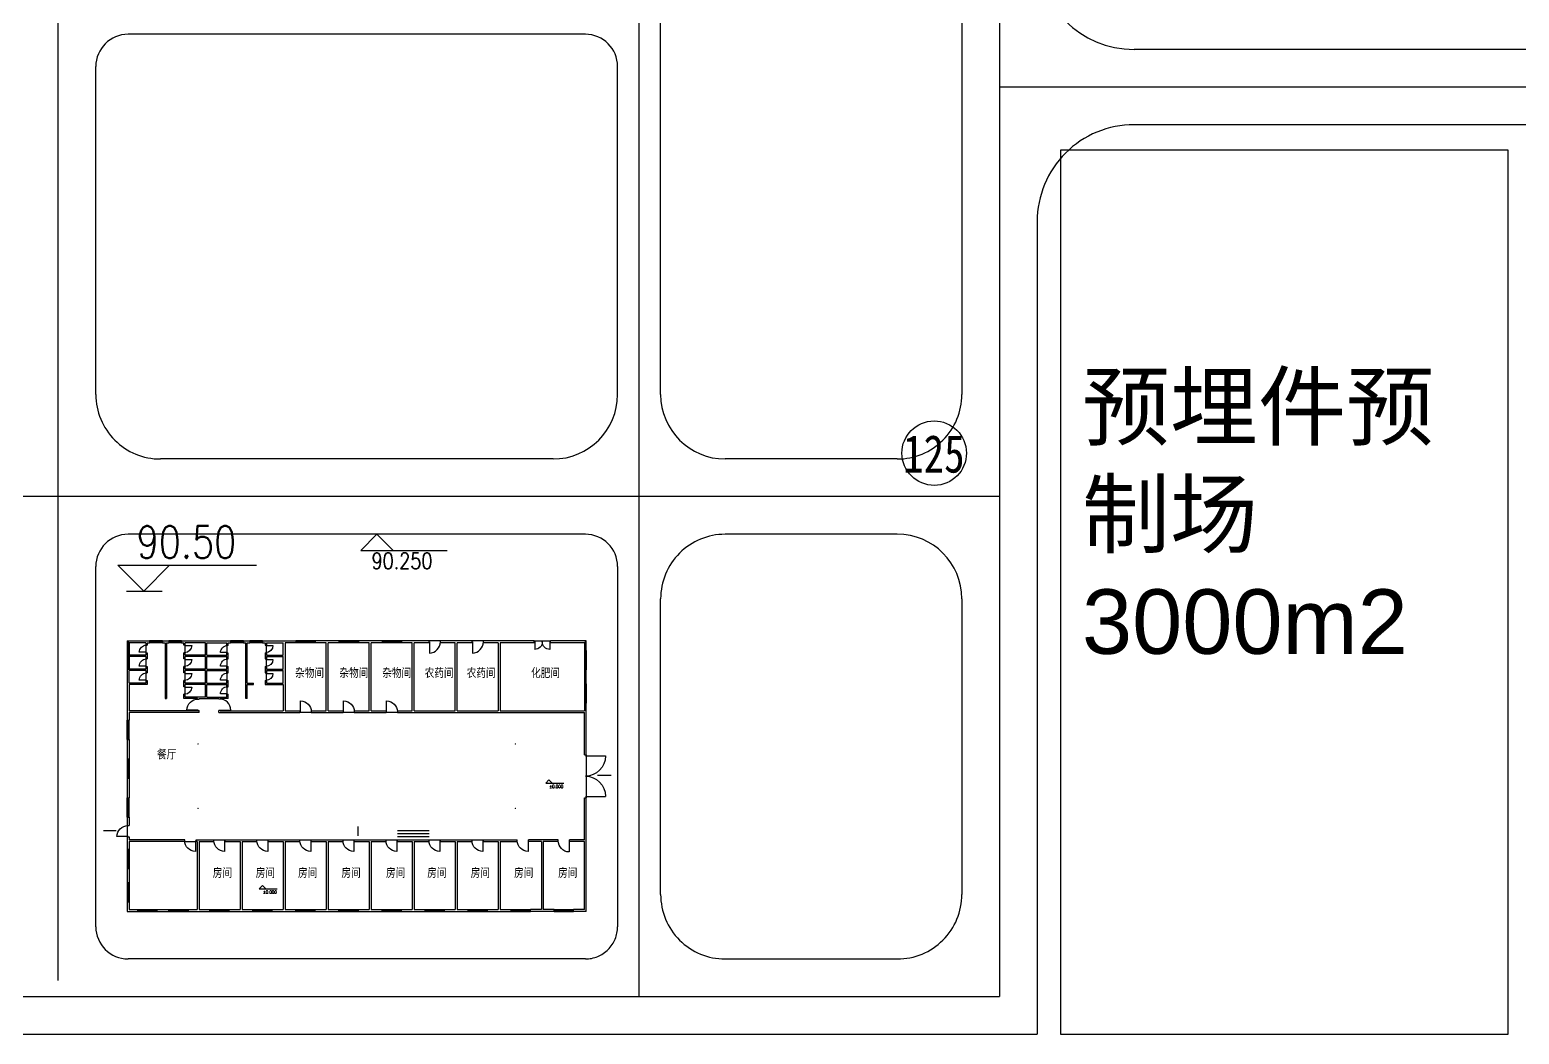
# Model space of a CAD drawing. Extents: x 532522 to 2902776, y -101917278 to 111238625.
# Drawn here: x 2901533.7 to 2901672.2, y 2548871.7 to 2548965.2 of the extents above; entities that cross this region are included whole.
import ezdxf
from ezdxf.enums import TextEntityAlignment as Align

# ---------------------------------------------------------------- set-up
doc = ezdxf.new("R2010")
doc.units = 0
doc.header["$LTSCALE"] = 1000
doc.header["$MEASUREMENT"] = 0
for name, pattern in [('DASH', [0.35, 0.25, -0.1]), ('DASHDOT', [1, 0.5, -0.25, 0, -0.25]), ('DASHED2', [9.524999999999999, 6.35, -3.175])]:
    doc.linetypes.add(name, pattern=pattern)
doc.layers.get('0').update_dxf_attribs({"linetype": 'CONTINUOUS'})
for name, color, linetype in [('15', 7, 'CONTINUOUS'), ('COLUMN', 7, 'CONTINUOUS'), ('GROUND', 2, 'CONTINUOUS'), ('NEW字', 2, 'CONTINUOUS'), ('PUB_DIM', 3, 'CONTINUOUS'), ('PUB_TEXT', 7, 'CONTINUOUS'), ('WALL', 255, 'CONTINUOUS'), ('WINDOW', 2, 'CONTINUOUS'), ('WINDOW_TEXT', 7, 'CONTINUOUS'), ('施工临建布置', 7, 'CONTINUOUS'), ('道路', 5, 'CONTINUOUS')]:
    doc.layers.add(name, color=color, linetype=linetype)
doc.styles.add('_HZTCH', font='', dxfattribs={"width": 0.8})
doc.styles.add('DIM_FONT', font='SIMPLEX.shx', dxfattribs={"width": 0.8})
doc.styles.add('GEDITXT', font='', dxfattribs={"height": 0.2})
doc.styles.add('SIMPLEX', font='SIMPLEX.SHX')
doc.styles.get("Standard").update_dxf_attribs({"font": '', "width": 1.1})
doc.styles.get('_HZTCH').set_extended_font_data('SimSun')
doc.styles.get('GEDITXT').set_extended_font_data('SimSun')
doc.styles.get('Standard').set_extended_font_data('SimSun')

# ---------------------------------------------------------------- blocks, each defined once
blk = doc.blocks.new('_WBLK')
for p, q in [((-0.5, 0.5), (0.5, 0.5)), ((0.5, 0.1666666666666666), (-0.5, 0.1666666666666666)), ((0.5, -0.1666666666666667), (-0.5, -0.1666666666666667)), ((-0.4999999999999999, -0.5), (0.5, -0.5))]:
    blk.add_line(p, q)
at = {"layer": 'WINDOW_TEXT', "style": 'SIMPLEX', "flags": 9}
blk.add_attdef('A', text='', height=1, dxfattribs=at).set_placement((0, 1.5), align=Align.MIDDLE)
blk = doc.blocks.new('_DBLK')
blk.add_line((-0.45, 0), (-0.45, -0.95))
blk.add_arc((-0.45, 0), 0.95, 270, 0)
at = {"layer": 'WINDOW_TEXT', "style": 'SIMPLEX', "flags": 9}
blk.add_attdef('A', text='', height=1, dxfattribs=at).set_placement((0, 1.5), align=Align.MIDDLE)
blk = doc.blocks.new('M_A2ZXL')
blk.add_line((-0.471674735232727, 0), (-0.471674735232727, -0.9995987591916273))
blk.add_arc((-0.5000000000003999, 0), 1.0000000000008, 271.6231352199475, 0)
blk = doc.blocks.new('_YZH')
at = {"const_width": 0.5}
blk.add_lwpolyline([(-0.25, 0, 1), (0.25, 0, 1)], format="xyb", close=True, dxfattribs=at)
blk = doc.blocks.new('_ARROW')
blk.add_solid([(0, 0), (-1, 0.1), (-1, -0.1)])
blk = doc.blocks.new('_DBLK1')
for p, q in [((-0.47, 0), (-0.47, -0.47)), ((0.4699999999999999, 0), (0.4699999999999999, -0.47))]:
    blk.add_line(p, q)
for centre, start, end in [((-0.47, 0), 270, 0), ((0.4699999999999999, 0), 180, 270)]:
    blk.add_arc(centre, 0.47, start, end)
at = {"layer": 'WINDOW_TEXT', "style": 'SIMPLEX', "flags": 9}
blk.add_attdef('A', text='', height=1, dxfattribs=at).set_placement((0, 1.5), align=Align.MIDDLE)

msp = doc.modelspace()

# ---------------------------------------------------------------- linework, layer by layer
at = {"layer": '15', "color": 3, "extrusion": (0.0001844192949917201, -0.04943667431242819, 0.9987772430439386)}
msp.add_circle((2911106.098667605, 2534980.788464502, -125468.1622507031), 3, dxfattribs=at)
at = {"layer": 'GROUND'}
for p, q in [((2901544.51861229, 2548907.932268796), (2901544.51861229, 2548907.232268795)), ((2901548.18861229, 2548907.232268795), (2901548.18861229, 2548907.932268796)), ((2901552.068612291, 2548907.902268795), (2901552.068612291, 2548907.202268796)), ((2901555.73861229, 2548907.232268795), (2901555.73861229, 2548907.932268796)), ((2901544.51861229, 2548906.647268795), (2901544.51861229, 2548905.947268795)), ((2901548.18861229, 2548905.947268795), (2901548.18861229, 2548906.647268795)), ((2901552.068612291, 2548906.647268795), (2901552.068612291, 2548905.947268795)), ((2901555.73861229, 2548905.947268795), (2901555.73861229, 2548906.647268795)), ((2901544.51861229, 2548905.347268795), (2901544.51861229, 2548904.647268795)), ((2901548.18861229, 2548904.647268795), (2901548.18861229, 2548905.347268795)), ((2901552.068612291, 2548905.347268795), (2901552.068612291, 2548904.647268795)), ((2901555.73861229, 2548904.647268795), (2901555.73861229, 2548905.347268795)), ((2901548.18861229, 2548903.362268795), (2901548.18861229, 2548904.062268795)), ((2901552.068612291, 2548904.062268795), (2901552.068612291, 2548903.362268795)), ((2901559.87861229, 2548901.657268795), (2901558.87861229, 2548901.657268795)), ((2901563.87861229, 2548901.657268795), (2901562.87861229, 2548901.657268795)), ((2901567.87861229, 2548901.657268795), (2901566.87861229, 2548901.657268795)), ((2901585.46861229, 2548897.747268796), (2901585.46861229, 2548893.747268796)), ((2901542.78861229, 2548891.147268795), (2901542.78861229, 2548890.097268795)), ((2901548.16861229, 2548889.657268795), (2901549.16861229, 2548889.657268795)), ((2901550.87861229, 2548889.837268795), (2901551.87861229, 2548889.837268795)), ((2901554.87861229, 2548889.837268795), (2901555.87861229, 2548889.837268795)), ((2901558.87861229, 2548889.837268795), (2901559.87861229, 2548889.837268795)), ((2901562.87861229, 2548889.837268795), (2901563.87861229, 2548889.837268795)), ((2901566.87861229, 2548889.837268795), (2901567.87861229, 2548889.837268795)), ((2901570.87861229, 2548889.837268795), (2901571.87861229, 2548889.837268795)), ((2901574.87861229, 2548889.837268795), (2901575.87861229, 2548889.837268795))]:
    msp.add_line(p, q, dxfattribs=at)
at = {"layer": 'GROUND', "linetype": 'Continuous'}
for p, q in [((2901571.903612291, 2548908.337268795), (2901570.85361229, 2548908.337268795)), ((2901575.903612291, 2548908.337268795), (2901574.85361229, 2548908.337268795)), ((2901575.903612291, 2548908.337268795), (2901574.85361229, 2548908.337268795)), ((2901580.62861229, 2548908.337268795), (2901582.12861229, 2548908.337268795))]:
    msp.add_line(p, q, dxfattribs=at)
at = {"layer": 'NEW字'}
for p, q in [((2901541.9318734, 2548915.365712874, 0.0897), (2901546.731873404, 2548915.365715778, 0.0897)), ((2901544.331874873, 2548912.965714327, 0.0897), (2901541.9318734, 2548915.365712874, 0.0897)), ((2901544.331873421, 2548915.365714327, 0.0897), (2901554.80044483, 2548915.365720655, 0.0897)), ((2901546.731873404, 2548915.365715778, 0.0897), (2901544.331874873, 2548912.965714327, 0.0897)), ((2901542.720510278, 2548912.965713351, 0.0897), (2901546.05477332, 2548912.965715368, 0.0897))]:
    msp.add_line(p, q, dxfattribs=at)
at = {"layer": 'PUB_DIM', "linetype": 'Continuous'}
for p, q in [((2901566.00338149, 2548918.247268796), (2901564.50338149, 2548916.747268796)), ((2901567.50338149, 2548916.747268796), (2901566.00338149, 2548918.247268796)), ((2901564.50338149, 2548916.747268796), (2901567.50338149, 2548916.747268796)), ((2901566.00338149, 2548916.747268796), (2901572.546238632, 2548916.747268796))]:
    msp.add_line(p, q, dxfattribs=at)
at = {"layer": 'PUB_DIM'}
for p, q in [((2901581.991857473, 2548895.394880562), (2901581.691857473, 2548895.094880561)), ((2901581.691857473, 2548895.094880561), (2901582.291857473, 2548895.094880561)), ((2901582.291857473, 2548895.094880561), (2901581.991857473, 2548895.394880562)), ((2901581.991857473, 2548895.094880561), (2901583.36900033, 2548895.094880561)), ((2901555.370497244, 2548885.572450582), (2901555.070497244, 2548885.272450582)), ((2901555.070497244, 2548885.272450582), (2901555.670497244, 2548885.272450582)), ((2901555.670497244, 2548885.272450582), (2901555.370497244, 2548885.572450582)), ((2901555.370497244, 2548885.272450582), (2901556.747640101, 2548885.272450582))]:
    msp.add_line(p, q, dxfattribs=at)
for points in [[(2901587.786029791, 2548895.795112869), (2901586.512540584, 2548895.795112869)], [(2901540.575987766, 2548890.682220494), (2901541.765725642, 2548890.682220494)], [(2901564.227668163, 2548891.058616157), (2901564.227668163, 2548890.188728217)]]:
    msp.add_lwpolyline(points, dxfattribs=at)
at = {"layer": 'WALL'}
for p, q in [((2901542.78861229, 2548908.337268795), (2901544.87861229, 2548908.337268795)), ((2901542.78861229, 2548908.337268795), (2901542.78861229, 2548905.647268795)), ((2901542.87861229, 2548908.337268795), (2901542.87861229, 2548905.647268795)), ((2901544.51861229, 2548908.157268795), (2901542.96861229, 2548908.157268795)), ((2901542.96861229, 2548908.157268795), (2901542.96861229, 2548907.007268795)), ((2901544.51861229, 2548908.157268795), (2901544.51861229, 2548907.932268796)), ((2901544.51861229, 2548907.932268796), (2901544.63861229, 2548907.932268796)), ((2901544.63861229, 2548908.157268795), (2901544.63861229, 2548907.932268796)), ((2901544.63861229, 2548908.157268795), (2901544.87861229, 2548908.157268795)), ((2901544.87861229, 2548908.337268795), (2901544.87861229, 2548908.157268795)), ((2901546.07861229, 2548908.337268795), (2901546.653612291, 2548908.337268795)), ((2901546.07861229, 2548908.337268795), (2901546.07861229, 2548908.157268795)), ((2901546.07861229, 2548908.157268795), (2901546.318612291, 2548908.157268795)), ((2901546.318612291, 2548908.157268795), (2901546.318612291, 2548902.987268795)), ((2901546.43861229, 2548908.157268795), (2901546.43861229, 2548902.987268795)), ((2901546.43861229, 2548908.157268795), (2901546.653612291, 2548908.157268795)), ((2901546.653612291, 2548908.337268795), (2901546.653612291, 2548908.157268795)), ((2901547.85361229, 2548908.337268795), (2901549.46861229, 2548908.337268795)), ((2901547.85361229, 2548908.337268795), (2901547.85361229, 2548908.157268795)), ((2901547.85361229, 2548908.157268795), (2901548.068612291, 2548908.157268795)), ((2901548.068612291, 2548907.932268796), (2901548.068612291, 2548908.157268795)), ((2901548.18861229, 2548907.932268796), (2901548.068612291, 2548907.932268796)), ((2901550.068612291, 2548908.157268795), (2901548.18861229, 2548908.157268795)), ((2901548.18861229, 2548907.932268796), (2901548.18861229, 2548908.157268795)), ((2901549.46861229, 2548908.337268795), (2901552.403612291, 2548908.337268795)), ((2901550.068612291, 2548907.007268795), (2901550.068612291, 2548908.157268795)), ((2901550.18861229, 2548908.157268795), (2901552.068612291, 2548908.157268795)), ((2901550.18861229, 2548907.007268795), (2901550.18861229, 2548908.157268795)), ((2901552.068612291, 2548907.902268795), (2901552.068612291, 2548908.157268795)), ((2901552.18861229, 2548907.902268795), (2901552.068612291, 2548907.902268795)), ((2901552.18861229, 2548907.902268795), (2901552.18861229, 2548908.157268795)), ((2901552.18861229, 2548908.157268795), (2901552.403612291, 2548908.157268795)), ((2901552.403612291, 2548908.337268795), (2901552.403612291, 2548908.157268795)), ((2901553.60361229, 2548908.337268795), (2901554.17861229, 2548908.337268795)), ((2901553.60361229, 2548908.337268795), (2901553.60361229, 2548908.157268795)), ((2901553.60361229, 2548908.157268795), (2901553.818612291, 2548908.157268795)), ((2901553.818612291, 2548904.287268796), (2901553.818612291, 2548908.157268795)), ((2901553.93861229, 2548904.407268795), (2901553.93861229, 2548908.157268795)), ((2901553.93861229, 2548908.157268795), (2901554.17861229, 2548908.157268795)), ((2901554.17861229, 2548908.337268795), (2901554.17861229, 2548908.157268795)), ((2901555.37861229, 2548908.337268795), (2901557.28861229, 2548908.337268795)), ((2901555.37861229, 2548908.337268795), (2901555.37861229, 2548908.157268795)), ((2901555.37861229, 2548908.157268795), (2901555.61861229, 2548908.157268795)), ((2901555.61861229, 2548908.157268795), (2901555.61861229, 2548907.932268796)), ((2901555.61861229, 2548907.932268796), (2901555.73861229, 2548907.932268796)), ((2901555.73861229, 2548908.157268795), (2901555.73861229, 2548907.932268796)), ((2901555.73861229, 2548908.157268795), (2901557.28861229, 2548908.157268795)), ((2901557.28861229, 2548908.337268795), (2901558.47861229, 2548908.337268795)), ((2901557.28861229, 2548907.007268795), (2901557.28861229, 2548908.157268795)), ((2901557.46861229, 2548908.157268795), (2901557.46861229, 2548901.837268795)), ((2901558.47861229, 2548908.157268795), (2901557.46861229, 2548908.157268795)), ((2901558.47861229, 2548908.337268795), (2901558.47861229, 2548908.157268795)), ((2901562.47861229, 2548908.337268795), (2901560.278612291, 2548908.337268795)), ((2901560.278612291, 2548908.337268795), (2901560.278612291, 2548908.157268795)), ((2901561.28861229, 2548908.157268795), (2901560.278612291, 2548908.157268795)), ((2901561.28861229, 2548901.837268795), (2901561.28861229, 2548908.157268795)), ((2901561.46861229, 2548901.837268795), (2901561.46861229, 2548908.157268795)), ((2901562.47861229, 2548908.157268795), (2901561.46861229, 2548908.157268795)), ((2901562.47861229, 2548908.337268795), (2901562.47861229, 2548908.157268795)), ((2901566.47861229, 2548908.337268795), (2901564.278612291, 2548908.337268795)), ((2901564.278612291, 2548908.337268795), (2901564.278612291, 2548908.157268795)), ((2901565.28861229, 2548908.157268795), (2901564.278612291, 2548908.157268795)), ((2901565.28861229, 2548901.837268795), (2901565.28861229, 2548908.157268795)), ((2901565.46861229, 2548901.837268795), (2901565.46861229, 2548908.157268795)), ((2901566.47861229, 2548908.157268795), (2901565.46861229, 2548908.157268795)), ((2901566.47861229, 2548908.337268795), (2901566.47861229, 2548908.157268795)), ((2901568.278612291, 2548908.337268795), (2901568.278612291, 2548908.157268795)), ((2901570.85361229, 2548908.337268795), (2901568.278612291, 2548908.337268795)), ((2901569.28861229, 2548908.157268795), (2901568.278612291, 2548908.157268795)), ((2901569.28861229, 2548901.837268795), (2901569.28861229, 2548908.157268795)), ((2901569.46861229, 2548901.837268795), (2901569.46861229, 2548908.157268795)), ((2901570.85361229, 2548908.157268795), (2901569.46861229, 2548908.157268795)), ((2901574.85361229, 2548908.337268795), (2901571.903612291, 2548908.337268795)), ((2901573.28861229, 2548908.157268795), (2901571.903612291, 2548908.157268795)), ((2901573.28861229, 2548901.837268795), (2901573.28861229, 2548908.157268795)), ((2901573.46861229, 2548901.837268795), (2901573.46861229, 2548908.157268795)), ((2901574.85361229, 2548908.157268795), (2901573.46861229, 2548908.157268795)), ((2901580.62861229, 2548908.337268795), (2901575.903612291, 2548908.337268795)), ((2901577.28861229, 2548908.157268795), (2901575.903612291, 2548908.157268795)), ((2901577.28861229, 2548908.157268795), (2901577.28861229, 2548901.837268795)), ((2901577.46861229, 2548908.157268795), (2901577.46861229, 2548901.837268795)), ((2901580.62861229, 2548908.157268795), (2901577.46861229, 2548908.157268795)), ((2901585.46861229, 2548908.337268795), (2901582.12861229, 2548908.337268795)), ((2901585.28861229, 2548908.157268795), (2901582.12861229, 2548908.157268795)), ((2901585.28861229, 2548908.157268795), (2901585.28861229, 2548907.447268795)), ((2901585.37861229, 2548907.447268795), (2901585.37861229, 2548908.337268795)), ((2901585.46861229, 2548907.447268795), (2901585.46861229, 2548908.337268795)), ((2901544.51861229, 2548907.007268795), (2901542.96861229, 2548907.007268795)), ((2901544.51861229, 2548906.887268795), (2901542.96861229, 2548906.887268795)), ((2901542.96861229, 2548906.887268795), (2901542.96861229, 2548905.707268795)), ((2901544.51861229, 2548907.232268795), (2901544.51861229, 2548907.007268795)), ((2901544.51861229, 2548907.232268795), (2901544.63861229, 2548907.232268795)), ((2901544.51861229, 2548906.887268795), (2901544.51861229, 2548906.647268795)), ((2901544.51861229, 2548906.647268795), (2901544.63861229, 2548906.647268795)), ((2901544.63861229, 2548907.232268795), (2901544.63861229, 2548906.647268795)), ((2901548.068612291, 2548906.647268795), (2901548.068612291, 2548907.232268795)), ((2901548.18861229, 2548907.232268795), (2901548.068612291, 2548907.232268795)), ((2901548.18861229, 2548906.647268795), (2901548.068612291, 2548906.647268795)), ((2901548.18861229, 2548907.007268795), (2901548.18861229, 2548907.232268795)), ((2901550.068612291, 2548907.007268795), (2901548.18861229, 2548907.007268795)), ((2901550.068612291, 2548906.887268795), (2901548.18861229, 2548906.887268795)), ((2901548.18861229, 2548906.647268795), (2901548.18861229, 2548906.887268795)), ((2901550.068612291, 2548905.707268795), (2901550.068612291, 2548906.887268795)), ((2901550.18861229, 2548907.007268795), (2901552.068612291, 2548907.007268795)), ((2901550.18861229, 2548905.707268795), (2901550.18861229, 2548906.887268795)), ((2901550.18861229, 2548906.887268795), (2901552.068612291, 2548906.887268795)), ((2901552.18861229, 2548907.202268796), (2901552.068612291, 2548907.202268796)), ((2901552.068612291, 2548907.007268795), (2901552.068612291, 2548907.202268796)), ((2901552.068612291, 2548906.647268795), (2901552.068612291, 2548906.887268795)), ((2901552.068612291, 2548906.647268795), (2901552.18861229, 2548906.647268795)), ((2901552.18861229, 2548906.647268795), (2901552.18861229, 2548907.202268796)), ((2901555.61861229, 2548907.232268795), (2901555.61861229, 2548906.647268795)), ((2901555.61861229, 2548907.232268795), (2901555.73861229, 2548907.232268795)), ((2901555.61861229, 2548906.647268795), (2901555.73861229, 2548906.647268795)), ((2901555.73861229, 2548907.232268795), (2901555.73861229, 2548907.007268795)), ((2901555.73861229, 2548907.007268795), (2901557.28861229, 2548907.007268795)), ((2901555.73861229, 2548906.887268795), (2901557.28861229, 2548906.887268795)), ((2901555.73861229, 2548906.887268795), (2901555.73861229, 2548906.647268795)), ((2901557.28861229, 2548905.707268795), (2901557.28861229, 2548906.887268795)), ((2901542.78861229, 2548905.647268795), (2901542.78861229, 2548901.837268795)), ((2901544.51861229, 2548905.707268795), (2901542.96861229, 2548905.707268795)), ((2901544.51861229, 2548905.587268795), (2901542.96861229, 2548905.587268795)), ((2901542.96861229, 2548904.407268795), (2901542.96861229, 2548905.587268795)), ((2901544.51861229, 2548905.947268795), (2901544.63861229, 2548905.947268795)), ((2901544.51861229, 2548905.947268795), (2901544.51861229, 2548905.707268795)), ((2901544.51861229, 2548905.587268795), (2901544.51861229, 2548905.347268795)), ((2901544.51861229, 2548905.347268795), (2901544.63861229, 2548905.347268795)), ((2901544.63861229, 2548905.947268795), (2901544.63861229, 2548905.347268795)), ((2901548.068612291, 2548905.347268795), (2901548.068612291, 2548905.947268795)), ((2901548.18861229, 2548905.947268795), (2901548.068612291, 2548905.947268795)), ((2901548.18861229, 2548905.347268795), (2901548.068612291, 2548905.347268795)), ((2901548.18861229, 2548905.707268795), (2901548.18861229, 2548905.947268795)), ((2901550.068612291, 2548905.707268795), (2901548.18861229, 2548905.707268795)), ((2901550.068612291, 2548905.587268795), (2901548.18861229, 2548905.587268795)), ((2901548.18861229, 2548905.347268795), (2901548.18861229, 2548905.587268795)), ((2901550.068612291, 2548904.407268795), (2901550.068612291, 2548905.587268795)), ((2901550.18861229, 2548905.707268795), (2901552.068612291, 2548905.707268795)), ((2901550.18861229, 2548905.587268795), (2901552.068612291, 2548905.587268795)), ((2901550.18861229, 2548904.407268795), (2901550.18861229, 2548905.587268795)), ((2901552.068612291, 2548905.947268795), (2901552.18861229, 2548905.947268795)), ((2901552.068612291, 2548905.707268795), (2901552.068612291, 2548905.947268795)), ((2901552.068612291, 2548905.347268795), (2901552.068612291, 2548905.587268795)), ((2901552.068612291, 2548905.347268795), (2901552.18861229, 2548905.347268795)), ((2901552.18861229, 2548905.347268795), (2901552.18861229, 2548905.947268795)), ((2901555.61861229, 2548905.947268795), (2901555.61861229, 2548905.347268795)), ((2901555.61861229, 2548905.947268795), (2901555.73861229, 2548905.947268795)), ((2901555.61861229, 2548905.347268795), (2901555.73861229, 2548905.347268795)), ((2901555.73861229, 2548905.947268795), (2901555.73861229, 2548905.707268795)), ((2901555.73861229, 2548905.707268795), (2901557.28861229, 2548905.707268795)), ((2901555.73861229, 2548905.587268795), (2901557.28861229, 2548905.587268795)), ((2901555.73861229, 2548905.587268795), (2901555.73861229, 2548905.347268795)), ((2901557.28861229, 2548904.407268795), (2901557.28861229, 2548905.587268795)), ((2901585.28861229, 2548905.647268795), (2901585.28861229, 2548904.347268795)), ((2901585.46861229, 2548904.347268795), (2901585.46861229, 2548905.647268795)), ((2901544.51861229, 2548904.407268795), (2901542.96861229, 2548904.407268795)), ((2901542.96861229, 2548904.287268796), (2901542.96861229, 2548901.837268795)), ((2901544.63811229, 2548904.287268796), (2901542.96861229, 2548904.287268796)), ((2901544.51861229, 2548904.647268795), (2901544.63861229, 2548904.647268795)), ((2901544.51861229, 2548904.647268795), (2901544.51861229, 2548904.407268795)), ((2901544.63811229, 2548904.287268796), (2901544.63861229, 2548904.287768795)), ((2901544.63861229, 2548904.647268795), (2901544.63861229, 2548904.287768795)), ((2901548.18861229, 2548904.647268795), (2901548.068612291, 2548904.647268795)), ((2901548.068612291, 2548904.062268795), (2901548.068612291, 2548904.647268795)), ((2901548.18861229, 2548904.062268795), (2901548.068612291, 2548904.062268795)), ((2901548.18861229, 2548904.407268795), (2901548.18861229, 2548904.647268795)), ((2901550.068612291, 2548904.407268795), (2901548.18861229, 2548904.407268795)), ((2901550.068612291, 2548904.287268796), (2901548.18861229, 2548904.287268796)), ((2901548.18861229, 2548904.062268795), (2901548.18861229, 2548904.287268796)), ((2901550.068612291, 2548903.107268795), (2901550.068612291, 2548904.287268796)), ((2901550.18861229, 2548904.407268795), (2901552.068612291, 2548904.407268795)), ((2901550.18861229, 2548903.107268795), (2901550.18861229, 2548904.287268796)), ((2901550.18861229, 2548904.287268796), (2901552.068612291, 2548904.287268796)), ((2901552.068612291, 2548904.647268795), (2901552.18861229, 2548904.647268795)), ((2901552.068612291, 2548904.407268795), (2901552.068612291, 2548904.647268795)), ((2901552.068612291, 2548904.062268795), (2901552.068612291, 2548904.287268796)), ((2901552.068612291, 2548904.062268795), (2901552.18861229, 2548904.062268795)), ((2901552.18861229, 2548904.062268795), (2901552.18861229, 2548904.647268795)), ((2901553.818612291, 2548902.987268795), (2901553.818612291, 2548904.407268795)), ((2901553.93861229, 2548904.407268795), (2901554.52829889, 2548904.407268795)), ((2901553.93861229, 2548902.987268795), (2901553.93861229, 2548904.287268796)), ((2901553.93861229, 2548904.287268796), (2901554.52829889, 2548904.287268796)), ((2901554.52829889, 2548904.287268796), (2901554.52829889, 2548904.407268795)), ((2901555.61861229, 2548904.647268795), (2901555.61861229, 2548904.287768795)), ((2901555.61861229, 2548904.647268795), (2901555.73861229, 2548904.647268795)), ((2901555.61861229, 2548904.287768795), (2901555.61911229, 2548904.287268796)), ((2901555.61911229, 2548904.287268796), (2901557.28861229, 2548904.287268796)), ((2901555.73861229, 2548904.647268795), (2901555.73861229, 2548904.407268795)), ((2901555.73861229, 2548904.407268795), (2901557.28861229, 2548904.407268795)), ((2901557.28861229, 2548904.287268796), (2901557.28861229, 2548901.837268795)), ((2901546.318612291, 2548902.987268795), (2901546.43861229, 2548902.987268795)), ((2901548.068612291, 2548902.987268795), (2901548.068612291, 2548903.362268795)), ((2901548.18861229, 2548903.362268795), (2901548.068612291, 2548903.362268795)), ((2901549.318612291, 2548902.987268795), (2901548.068612291, 2548902.987268795)), ((2901548.18861229, 2548903.107268795), (2901548.18861229, 2548903.362268795)), ((2901550.068612291, 2548903.107268795), (2901548.18861229, 2548903.107268795)), ((2901549.318612291, 2548902.917268795), (2901549.318612291, 2548902.987268795)), ((2901549.318612291, 2548902.917268795), (2901549.47861229, 2548902.917268795)), ((2901549.47861229, 2548902.987268795), (2901551.318612291, 2548902.987268795)), ((2901549.47861229, 2548902.917268795), (2901549.47861229, 2548902.987268795)), ((2901550.18861229, 2548903.107268795), (2901552.068612291, 2548903.107268795)), ((2901551.318612291, 2548902.917268795), (2901551.318612291, 2548902.987268795)), ((2901551.43861229, 2548902.917268795), (2901551.318612291, 2548902.917268795)), ((2901552.188112291, 2548902.987268795), (2901551.43861229, 2548902.987268795)), ((2901551.43861229, 2548902.917268795), (2901551.43861229, 2548902.987268795)), ((2901552.068612291, 2548903.107268795), (2901552.068612291, 2548903.362268795)), ((2901552.068612291, 2548903.362268795), (2901552.18861229, 2548903.362268795)), ((2901552.188112291, 2548902.987268795), (2901552.18861229, 2548902.987768795)), ((2901552.18861229, 2548902.987768795), (2901552.18861229, 2548903.362268795)), ((2901553.93861229, 2548902.987268795), (2901553.818612291, 2548902.987268795)), ((2901585.28861229, 2548902.547268795), (2901585.28861229, 2548901.837268795)), ((2901585.46861229, 2548897.747268796), (2901585.46861229, 2548902.547268795)), ((2901542.78861229, 2548901.837268795), (2901542.78861229, 2548900.947268795)), ((2901544.51861229, 2548901.837268795), (2901542.96861229, 2548901.837268795)), ((2901549.47861229, 2548901.657268795), (2901542.96861229, 2548901.657268795)), ((2901542.96861229, 2548901.657268795), (2901542.96861229, 2548900.947268795)), ((2901549.318612291, 2548901.837268795), (2901544.51861229, 2548901.837268795)), ((2901549.318612291, 2548901.867268795), (2901549.47861229, 2548901.867268795)), ((2901549.318612291, 2548901.837268795), (2901549.318612291, 2548901.867268795)), ((2901549.47861229, 2548901.657268795), (2901549.47861229, 2548901.867268795)), ((2901551.43861229, 2548901.867268795), (2901551.318612291, 2548901.867268795)), ((2901551.318612291, 2548901.657268795), (2901551.318612291, 2548901.867268795)), ((2901551.318612291, 2548901.657268795), (2901552.03861229, 2548901.657268795)), ((2901551.43861229, 2548901.837268795), (2901551.43861229, 2548901.867268795)), ((2901551.43861229, 2548901.837268795), (2901555.73861229, 2548901.837268795)), ((2901552.03861229, 2548901.657268795), (2901558.85361229, 2548901.657268795)), ((2901555.73861229, 2548901.837268795), (2901557.28861229, 2548901.837268795)), ((2901557.46861229, 2548901.837268795), (2901558.85361229, 2548901.837268795)), ((2901558.85361229, 2548901.837268795), (2901558.85361229, 2548901.657268795)), ((2901559.903612291, 2548901.837268795), (2901561.28861229, 2548901.837268795)), ((2901559.903612291, 2548901.837268795), (2901559.903612291, 2548901.657268795)), ((2901559.903612291, 2548901.657268795), (2901562.85361229, 2548901.657268795)), ((2901561.46861229, 2548901.837268795), (2901562.85361229, 2548901.837268795)), ((2901562.85361229, 2548901.837268795), (2901562.85361229, 2548901.657268795)), ((2901563.903612291, 2548901.837268795), (2901565.28861229, 2548901.837268795)), ((2901563.903612291, 2548901.837268795), (2901563.903612291, 2548901.657268795)), ((2901563.903612291, 2548901.657268795), (2901566.85361229, 2548901.657268795)), ((2901565.46861229, 2548901.837268795), (2901566.85361229, 2548901.837268795)), ((2901566.85361229, 2548901.837268795), (2901566.85361229, 2548901.657268795)), ((2901567.903612291, 2548901.837268795), (2901569.28861229, 2548901.837268795)), ((2901567.903612291, 2548901.837268795), (2901567.903612291, 2548901.657268795)), ((2901567.903612291, 2548901.657268795), (2901573.46861229, 2548901.657268795)), ((2901569.46861229, 2548901.837268795), (2901573.28861229, 2548901.837268795)), ((2901573.46861229, 2548901.837268795), (2901577.28861229, 2548901.837268795)), ((2901573.46861229, 2548901.657268795), (2901585.28861229, 2548901.657268795)), ((2901577.46861229, 2548901.837268795), (2901585.28861229, 2548901.837268795)), ((2901585.28861229, 2548897.747268796), (2901585.28861229, 2548901.657268795)), ((2901542.78861229, 2548900.947268795), (2901542.96861229, 2548900.947268795)), ((2901542.78861229, 2548899.147268795), (2901542.78861229, 2548897.347268795)), ((2901542.78861229, 2548899.147268795), (2901542.96861229, 2548899.147268795)), ((2901542.96861229, 2548899.147268795), (2901542.96861229, 2548897.347268795)), ((2901542.78861229, 2548897.347268795), (2901542.96861229, 2548897.347268795)), ((2901585.28861229, 2548897.747268796), (2901585.46861229, 2548897.747268796)), ((2901542.78861229, 2548895.547268795), (2901542.78861229, 2548893.747268796)), ((2901542.78861229, 2548895.547268795), (2901542.96861229, 2548895.547268795)), ((2901542.96861229, 2548895.547268795), (2901542.96861229, 2548893.747268796)), ((2901542.78861229, 2548893.747268796), (2901542.96861229, 2548893.747268796)), ((2901585.28861229, 2548889.837268795), (2901585.28861229, 2548893.747268796)), ((2901585.28861229, 2548893.747268796), (2901585.46861229, 2548893.747268796)), ((2901585.46861229, 2548883.157268795), (2901585.46861229, 2548893.747268796)), ((2901542.78861229, 2548891.947268795), (2901542.78861229, 2548891.147268795)), ((2901542.78861229, 2548891.947268795), (2901542.96861229, 2548891.947268795)), ((2901542.96861229, 2548891.947268795), (2901542.96861229, 2548891.147268795)), ((2901542.78861229, 2548891.147268795), (2901542.96861229, 2548891.147268795)), ((2901542.78861229, 2548890.097268795), (2901542.78861229, 2548888.947268795)), ((2901542.78861229, 2548890.097268795), (2901542.96861229, 2548890.097268795)), ((2901542.96861229, 2548890.097268795), (2901542.96861229, 2548889.837268795)), ((2901567.903612291, 2548890.707268795), (2901570.85361229, 2548890.707268795)), ((2901567.903612291, 2548890.417268795), (2901570.85361229, 2548890.417268795)), ((2901567.903612291, 2548890.127268795), (2901570.85361229, 2548890.127268795)), ((2901542.78861229, 2548888.947268795), (2901542.96861229, 2548888.947268795)), ((2901548.14361229, 2548889.837268795), (2901542.96861229, 2548889.837268795)), ((2901548.14361229, 2548889.657268795), (2901542.96861229, 2548889.657268795)), ((2901542.96861229, 2548889.657268795), (2901542.96861229, 2548888.947268795)), ((2901548.14361229, 2548889.657268795), (2901548.14361229, 2548889.837268795)), ((2901549.193612291, 2548889.837268795), (2901550.85361229, 2548889.837268795)), ((2901549.193612291, 2548889.657268795), (2901549.193612291, 2548889.837268795)), ((2901549.28861229, 2548889.657268795), (2901549.193612291, 2548889.657268795)), ((2901549.28861229, 2548889.657268795), (2901549.28861229, 2548883.337268795)), ((2901549.46861229, 2548889.657268795), (2901549.46861229, 2548883.337268795)), ((2901549.46861229, 2548889.657268795), (2901550.85361229, 2548889.657268795)), ((2901550.85361229, 2548889.657268795), (2901550.85361229, 2548889.837268795)), ((2901551.903612291, 2548889.837268795), (2901554.85361229, 2548889.837268795)), ((2901551.903612291, 2548889.657268795), (2901551.903612291, 2548889.837268795)), ((2901551.903612291, 2548889.657268795), (2901553.28861229, 2548889.657268795)), ((2901553.28861229, 2548889.657268795), (2901553.28861229, 2548883.337268795)), ((2901553.46861229, 2548889.657268795), (2901553.46861229, 2548883.337268795)), ((2901553.46861229, 2548889.657268795), (2901554.85361229, 2548889.657268795)), ((2901554.85361229, 2548889.657268795), (2901554.85361229, 2548889.837268795)), ((2901555.903612291, 2548889.837268795), (2901558.85361229, 2548889.837268795)), ((2901555.903612291, 2548889.657268795), (2901555.903612291, 2548889.837268795)), ((2901555.903612291, 2548889.657268795), (2901557.28861229, 2548889.657268795)), ((2901557.28861229, 2548889.657268795), (2901557.28861229, 2548883.337268795)), ((2901557.46861229, 2548889.657268795), (2901557.46861229, 2548883.337268795)), ((2901557.46861229, 2548889.657268795), (2901558.85361229, 2548889.657268795)), ((2901558.85361229, 2548889.657268795), (2901558.85361229, 2548889.837268795)), ((2901559.903612291, 2548889.837268795), (2901562.85361229, 2548889.837268795)), ((2901559.903612291, 2548889.657268795), (2901559.903612291, 2548889.837268795)), ((2901559.903612291, 2548889.657268795), (2901561.28861229, 2548889.657268795)), ((2901561.28861229, 2548889.657268795), (2901561.28861229, 2548883.337268795)), ((2901561.46861229, 2548889.657268795), (2901561.46861229, 2548883.337268795)), ((2901561.46861229, 2548889.657268795), (2901562.85361229, 2548889.657268795)), ((2901562.85361229, 2548889.657268795), (2901562.85361229, 2548889.837268795)), ((2901563.903612291, 2548889.837268795), (2901566.85361229, 2548889.837268795)), ((2901563.903612291, 2548889.657268795), (2901563.903612291, 2548889.837268795)), ((2901563.903612291, 2548889.657268795), (2901565.28861229, 2548889.657268795)), ((2901565.28861229, 2548889.657268795), (2901565.28861229, 2548883.337268795)), ((2901565.46861229, 2548889.657268795), (2901565.46861229, 2548883.337268795)), ((2901565.46861229, 2548889.657268795), (2901566.85361229, 2548889.657268795)), ((2901566.85361229, 2548889.657268795), (2901566.85361229, 2548889.837268795)), ((2901567.903612291, 2548889.837268795), (2901570.85361229, 2548889.837268795)), ((2901567.903612291, 2548889.657268795), (2901567.903612291, 2548889.837268795)), ((2901567.903612291, 2548889.657268795), (2901569.28861229, 2548889.657268795)), ((2901569.28861229, 2548889.657268795), (2901569.28861229, 2548883.337268795)), ((2901569.46861229, 2548889.657268795), (2901569.46861229, 2548883.337268795)), ((2901569.46861229, 2548889.657268795), (2901570.85361229, 2548889.657268795)), ((2901570.85361229, 2548889.657268795), (2901570.85361229, 2548889.837268795)), ((2901571.903612291, 2548889.837268795), (2901574.85361229, 2548889.837268795)), ((2901571.903612291, 2548889.657268795), (2901571.903612291, 2548889.837268795)), ((2901571.903612291, 2548889.657268795), (2901573.28861229, 2548889.657268795)), ((2901573.28861229, 2548889.657268795), (2901573.28861229, 2548883.337268795)), ((2901573.46861229, 2548889.657268795), (2901573.46861229, 2548883.337268795)), ((2901573.46861229, 2548889.657268795), (2901574.85361229, 2548889.657268795)), ((2901574.85361229, 2548889.657268795), (2901574.85361229, 2548889.837268795)), ((2901575.903612291, 2548889.837268795), (2901579.05361229, 2548889.837268795)), ((2901575.903612291, 2548889.657268795), (2901575.903612291, 2548889.837268795)), ((2901575.903612291, 2548889.657268795), (2901577.28861229, 2548889.657268795)), ((2901577.28861229, 2548889.657268795), (2901577.28861229, 2548883.337268795)), ((2901577.46861229, 2548889.657268795), (2901577.46861229, 2548883.337268795)), ((2901577.46861229, 2548889.657268795), (2901579.05361229, 2548889.657268795)), ((2901579.05361229, 2548889.657268795), (2901579.05361229, 2548889.837268795)), ((2901582.85361229, 2548889.837268795), (2901580.10361229, 2548889.837268795)), ((2901580.10361229, 2548889.657268795), (2901580.10361229, 2548889.837268795)), ((2901581.28861229, 2548889.657268795), (2901580.10361229, 2548889.657268795)), ((2901581.28861229, 2548889.657268795), (2901581.28861229, 2548883.337268795)), ((2901581.46861229, 2548889.657268795), (2901581.46861229, 2548883.337268795)), ((2901582.85361229, 2548889.657268795), (2901581.46861229, 2548889.657268795)), ((2901582.85361229, 2548889.657268795), (2901582.85361229, 2548889.837268795)), ((2901585.28861229, 2548889.837268795), (2901583.903612291, 2548889.837268795)), ((2901583.903612291, 2548889.657268795), (2901583.903612291, 2548889.837268795)), ((2901585.28861229, 2548889.657268795), (2901583.903612291, 2548889.657268795)), ((2901585.28861229, 2548883.337268795), (2901585.28861229, 2548889.657268795)), ((2901542.78861229, 2548887.147268795), (2901542.78861229, 2548885.847268795)), ((2901542.78861229, 2548887.147268795), (2901542.96861229, 2548887.147268795)), ((2901542.96861229, 2548887.147268795), (2901542.96861229, 2548885.847268795)), ((2901542.78861229, 2548885.847268795), (2901542.96861229, 2548885.847268795)), ((2901542.78861229, 2548884.047268795), (2901542.78861229, 2548883.157268795)), ((2901542.78861229, 2548884.047268795), (2901542.96861229, 2548884.047268795)), ((2901542.78861229, 2548883.157268795), (2901543.778612291, 2548883.157268795)), ((2901542.96861229, 2548884.047268795), (2901542.96861229, 2548883.337268795)), ((2901542.96861229, 2548883.337268795), (2901543.778612291, 2548883.337268795)), ((2901543.778612291, 2548883.157268795), (2901543.778612291, 2548883.337268795)), ((2901545.57861229, 2548883.337268795), (2901546.67861229, 2548883.337268795)), ((2901545.57861229, 2548883.157268795), (2901545.57861229, 2548883.337268795)), ((2901545.57861229, 2548883.157268795), (2901546.67861229, 2548883.157268795)), ((2901546.67861229, 2548883.157268795), (2901546.67861229, 2548883.337268795)), ((2901548.47861229, 2548883.337268795), (2901549.28861229, 2548883.337268795)), ((2901548.47861229, 2548883.157268795), (2901548.47861229, 2548883.337268795)), ((2901548.47861229, 2548883.157268795), (2901550.47861229, 2548883.157268795)), ((2901549.46861229, 2548883.337268795), (2901550.47861229, 2548883.337268795)), ((2901550.47861229, 2548883.157268795), (2901550.47861229, 2548883.337268795)), ((2901552.278612291, 2548883.337268795), (2901553.28861229, 2548883.337268795)), ((2901552.278612291, 2548883.157268795), (2901552.278612291, 2548883.337268795)), ((2901552.278612291, 2548883.157268795), (2901554.47861229, 2548883.157268795)), ((2901553.46861229, 2548883.337268795), (2901554.47861229, 2548883.337268795)), ((2901554.47861229, 2548883.157268795), (2901554.47861229, 2548883.337268795)), ((2901556.278612291, 2548883.337268795), (2901557.28861229, 2548883.337268795)), ((2901556.278612291, 2548883.157268795), (2901556.278612291, 2548883.337268795)), ((2901556.278612291, 2548883.157268795), (2901558.47861229, 2548883.157268795)), ((2901557.46861229, 2548883.337268795), (2901558.47861229, 2548883.337268795)), ((2901558.47861229, 2548883.157268795), (2901558.47861229, 2548883.337268795)), ((2901560.278612291, 2548883.337268795), (2901561.28861229, 2548883.337268795)), ((2901560.278612291, 2548883.157268795), (2901560.278612291, 2548883.337268795)), ((2901560.278612291, 2548883.157268795), (2901562.47861229, 2548883.157268795)), ((2901561.46861229, 2548883.337268795), (2901562.47861229, 2548883.337268795)), ((2901562.47861229, 2548883.157268795), (2901562.47861229, 2548883.337268795)), ((2901564.278612291, 2548883.337268795), (2901565.28861229, 2548883.337268795)), ((2901564.278612291, 2548883.157268795), (2901564.278612291, 2548883.337268795)), ((2901564.278612291, 2548883.157268795), (2901566.47861229, 2548883.157268795)), ((2901565.46861229, 2548883.337268795), (2901566.47861229, 2548883.337268795)), ((2901566.47861229, 2548883.157268795), (2901566.47861229, 2548883.337268795)), ((2901568.278612291, 2548883.337268795), (2901569.28861229, 2548883.337268795)), ((2901568.278612291, 2548883.157268795), (2901568.278612291, 2548883.337268795)), ((2901568.278612291, 2548883.157268795), (2901570.47861229, 2548883.157268795)), ((2901569.46861229, 2548883.337268795), (2901570.47861229, 2548883.337268795)), ((2901570.47861229, 2548883.157268795), (2901570.47861229, 2548883.337268795)), ((2901572.278612291, 2548883.337268795), (2901573.28861229, 2548883.337268795)), ((2901572.278612291, 2548883.157268795), (2901572.278612291, 2548883.337268795)), ((2901572.278612291, 2548883.157268795), (2901574.47861229, 2548883.157268795)), ((2901573.46861229, 2548883.337268795), (2901574.47861229, 2548883.337268795)), ((2901574.47861229, 2548883.157268795), (2901574.47861229, 2548883.337268795)), ((2901576.278612291, 2548883.337268795), (2901577.28861229, 2548883.337268795)), ((2901576.278612291, 2548883.157268795), (2901576.278612291, 2548883.337268795)), ((2901576.278612291, 2548883.157268795), (2901578.47861229, 2548883.157268795)), ((2901577.46861229, 2548883.337268795), (2901578.47861229, 2548883.337268795)), ((2901578.47861229, 2548883.157268795), (2901578.47861229, 2548883.337268795)), ((2901581.28861229, 2548883.337268795), (2901580.278612291, 2548883.337268795)), ((2901580.278612291, 2548883.157268795), (2901580.278612291, 2548883.337268795)), ((2901582.47861229, 2548883.157268795), (2901580.278612291, 2548883.157268795)), ((2901582.47861229, 2548883.337268795), (2901581.46861229, 2548883.337268795)), ((2901582.47861229, 2548883.157268795), (2901582.47861229, 2548883.337268795)), ((2901585.28861229, 2548883.337268795), (2901584.278612291, 2548883.337268795)), ((2901584.278612291, 2548883.157268795), (2901584.278612291, 2548883.337268795)), ((2901585.46861229, 2548883.157268795), (2901584.278612291, 2548883.157268795))]:
    msp.add_line(p, q, dxfattribs=at)
at = {"layer": 'WALL', "linetype": 'Continuous'}
for p, q in [((2901570.85361229, 2548908.157268795), (2901570.85361229, 2548908.337268795)), ((2901571.903612291, 2548908.157268795), (2901571.903612291, 2548908.337268795)), ((2901574.85361229, 2548908.157268795), (2901574.85361229, 2548908.337268795)), ((2901575.903612291, 2548908.157268795), (2901575.903612291, 2548908.337268795)), ((2901580.62861229, 2548908.157268795), (2901580.62861229, 2548908.337268795)), ((2901582.12861229, 2548908.157268795), (2901582.12861229, 2548908.337268795)), ((2901585.46861229, 2548907.447268795), (2901585.28861229, 2548907.447268795)), ((2901585.46861229, 2548905.647268795), (2901585.28861229, 2548905.647268795)), ((2901585.46861229, 2548904.347268795), (2901585.28861229, 2548904.347268795)), ((2901585.46861229, 2548902.547268795), (2901585.28861229, 2548902.547268795))]:
    msp.add_line(p, q, dxfattribs=at)
at = {"layer": '施工临建布置', "color": 6, "linetype": 'Continuous'}
msp.add_lwpolyline([(2901629.559563581, 2548871.747452834), (2901671.149433586, 2548871.747452834), (2901671.149433586, 2548953.956969169), (2901629.559563581, 2548953.956969169)], close=True, dxfattribs=at)
at = {"layer": '道路', "color": 4, "linetype": 'DASHDOT', "ltscale": 2}
for p, q in [((2901536.37861229, 2548876.747268796), (2901536.37861229, 2549003.835096247)), ((2901623.87861229, 2549003.833977237), (2901623.87861229, 2548875.247452834)), ((2901813.078002328, 2548959.836148433), (2901623.87861229, 2548959.836148433)), ((2901375.557278863, 2548875.247452834), (2901623.87861229, 2548875.247452834))]:
    msp.add_line(p, q, dxfattribs=at)
at = {"layer": '道路', "color": 4}
for p, q in [((2901620.37861229, 2548993.33522392), (2901620.37861229, 2548931.247268796)), ((2901592.37861229, 2548931.247268796), (2901592.37861229, 2548968.747268796)), ((2901585.37861229, 2548964.747268796), (2901542.87861229, 2548964.747268796)), ((2901705.578002328, 2548963.336148433), (2901636.37861229, 2548963.336148433)), ((2901539.87861229, 2548931.247268796), (2901539.87861229, 2548961.747268796)), ((2901588.37861229, 2548931.247268796), (2901588.37861229, 2548961.747268796)), ((2901816.578002328, 2548956.336148433), (2901636.37861229, 2548956.336148433)), ((2901627.37861229, 2548947.336148433), (2901627.37861229, 2548871.747452834)), ((2901582.37861229, 2548925.247268796), (2901545.87861229, 2548925.247268796)), ((2901614.37861229, 2548925.247268796), (2901598.37861229, 2548925.247268796)), ((2901614.37861229, 2548918.247268796), (2901598.37861229, 2548918.247268796)), ((2901592.37861229, 2548884.747452834), (2901592.37861229, 2548912.247268796)), ((2901620.37861229, 2548912.247268796), (2901620.37861229, 2548884.747452834)), ((2901598.37861229, 2548878.747452834), (2901614.37861229, 2548878.747452834)), ((2901382.17502309, 2548871.747452834), (2901627.37861229, 2548871.747452834))]:
    msp.add_line(p, q, dxfattribs=at)
at = {"layer": '道路', "color": 4, "ltscale": 2}
for p, q in [((2901590.37861229, 2548875.247452834), (2901590.37861229, 2548966.747268796)), ((2901623.87861229, 2548921.747268796), (2901444.888098907, 2548921.747268796))]:
    msp.add_line(p, q, dxfattribs=at)
at = {"layer": '道路', "color": 4, "linetype": 'DASH'}
for p, q in [((2901585.37861229, 2548918.247268796), (2901542.87861229, 2548918.247268796)), ((2901539.87861229, 2548881.74727021), (2901539.87861229, 2548915.247268796)), ((2901588.37861229, 2548915.247268796), (2901588.37861229, 2548881.747268796)), ((2901585.37861229, 2548878.747268796), (2901542.87861229, 2548878.747268796))]:
    msp.add_line(p, q, dxfattribs=at)
at = {"layer": '道路', "color": 4}
for centre, radius, start, end in [((2901636.37861229, 2548972.336148433), 9, 180.0000000000013, 269.9999999999986), ((2901542.87861229, 2548961.747268796), 3, 90, 180), ((2901585.37861229, 2548961.747268796), 3, 0, 90), ((2901636.37861229, 2548947.336148433), 9, 89.99999999999915, 180.0000000000017), ((2901545.87861229, 2548931.247268796), 6, 180, 270.0000000000006), ((2901582.37861229, 2548931.247268796), 6, 270.0000000000006, 0), ((2901598.37861229, 2548931.247268796), 6, 180, 269.9999999999991), ((2901614.37861229, 2548931.247268796), 6, 269.9999999999988, 1.56483290328005e-12), ((2901598.37861229, 2548912.247268796), 6, 89.99999999999758, 179.9999999999996), ((2901614.37861229, 2548912.247268796), 6, 1.577555122005904e-12, 89.99999999999906), ((2901598.37861229, 2548884.747452834), 6, 179.9999999999997, 270), ((2901614.37861229, 2548884.747452834), 6, 270, 1.819277277797132e-12)]:
    msp.add_arc(centre, radius, start, end, dxfattribs=at)
at = {"layer": '道路', "color": 4, "linetype": 'DASH'}
for centre, start, end in [((2901542.87861229, 2548915.247268796), 90, 179.9999999999985), ((2901585.37861229, 2548915.247268796), 2.697110369881062e-12, 90), ((2901542.87861229, 2548881.747268796), 180.0000000000004, 270), ((2901585.37861229, 2548881.747268796), 270.0000000000003, 3.524054587061576e-12)]:
    msp.add_arc(centre, 3, start, end, dxfattribs=at)

# ---------------------------------------------------------------- block references
at = {"layer": 'COLUMN', "xscale": -0.121, "yscale": 0.121, "zscale": 0.121, "rotation": 180}
for p in [(2901549.37861229, 2548898.747268796), (2901578.87861229, 2548898.747268796), (2901549.37861229, 2548892.747268796), (2901578.87861229, 2548892.747268796)]:
    msp.add_blockref('_YZH', p, dxfattribs=at)
at = {"layer": 'PUB_DIM', "yscale": 0.4, "zscale": 0.4}
for p, xscale, rotation in [((2901587.786029791, 2548895.795112869), -0.4, 180), ((2901540.575987767, 2548890.682220494), 0.4, 180), ((2901564.227668163, 2548891.058616157), 0.4, 90)]:
    msp.add_blockref('_ARROW', p, dxfattribs=dict(at, xscale=xscale, rotation=rotation))
at = {"layer": 'WINDOW'}
for name, p, xscale, yscale, zscale, rotation in [('_DBLK', (2901544.57861229, 2548907.582268795), -0.7000000000000001, 0.7000000000000001, 0.7000000000000001, 270), ('_DBLK', (2901548.12861229, 2548907.582268795), -0.7000000000000001, 0.7000000000000001, 0.7000000000000001, 90), ('_DBLK', (2901552.12861229, 2548907.552268795), -0.7000000000000001, 0.7000000000000001, 0.7000000000000001, 270), ('_DBLK', (2901555.67861229, 2548907.582268795), -0.7000000000000001, 0.7000000000000001, 0.7000000000000001, 90), ('_DBLK', (2901544.57861229, 2548906.297268795), -0.7000000000000001, 0.7000000000000001, 0.7000000000000001, 270), ('_DBLK', (2901548.12861229, 2548906.297268795), -0.7000000000000001, 0.7000000000000001, 0.7000000000000001, 90), ('_DBLK', (2901552.12861229, 2548906.297268795), -0.7000000000000001, 0.7000000000000001, 0.7000000000000001, 270), ('_DBLK', (2901555.67861229, 2548906.297268795), -0.7000000000000001, 0.7000000000000001, 0.7000000000000001, 90), ('_DBLK', (2901544.57861229, 2548904.997268796), -0.7000000000000001, 0.7000000000000001, 0.7000000000000001, 270), ('_DBLK', (2901548.12861229, 2548904.997268796), -0.7000000000000001, 0.7000000000000001, 0.7000000000000001, 90), ('_DBLK', (2901552.12861229, 2548904.997268796), -0.7000000000000001, 0.7000000000000001, 0.7000000000000001, 270), ('_DBLK', (2901555.67861229, 2548904.997268796), -0.7000000000000001, 0.7000000000000001, 0.7000000000000001, 90), ('_DBLK', (2901548.12861229, 2548903.712268795), -0.7000000000000001, 0.7000000000000001, 0.7000000000000001, 90), ('_DBLK', (2901552.12861229, 2548903.712268795), -0.7000000000000001, 0.7000000000000001, 0.7000000000000001, 270), ('M_A2ZXL', (2901549.39861229, 2548902.392268796), 1.05, -1.05, 1.05, 90), ('M_A2ZXL', (2901551.37861229, 2548902.392268796), -1.05, -1.05, 1.05, 270), ('_DBLK', (2901559.37861229, 2548901.747268796), -1.05, 1.05, 1.05, 180), ('_DBLK', (2901563.37861229, 2548901.747268796), -1.05, 1.05, 1.05, 180), ('_DBLK', (2901567.37861229, 2548901.747268796), -1.05, 1.05, 1.05, 180), ('_WBLK', (2901542.87861229, 2548900.047268795), -1.8, 0.179999999999999, 1.8, 270), ('_WBLK', (2901542.87861229, 2548896.447268795), -1.8, 0.179999999999999, 1.8, 90), ('_DBLK1', (2901585.37861229, 2548895.747268796), -4, 4, 4, 90), ('_WBLK', (2901542.87861229, 2548892.847268795), -1.8, 0.1799999999999981, 1.8, 270), ('M_A2ZXL', (2901542.87861229, 2548890.622268796), 1.05, -1.05, 1.05, 90), ('_WBLK', (2901542.87861229, 2548888.047268795), -1.8, 0.18, 1.8, 90), ('M_A2ZXL', (2901583.37861229, 2548889.747268796), 1.05, -1.05, 1.05, 180), ('_WBLK', (2901542.87861229, 2548884.947268795), -1.8, 0.18, 1.8, 90), ('_WBLK', (2901544.67861229, 2548883.247268796), -1.8, 0.1800000000000036, 1.8, 180), ('_WBLK', (2901547.57861229, 2548883.247268796), -1.8, 0.18, 1.8, 180), ('_WBLK', (2901551.37861229, 2548883.247268796), -1.8, 0.18, 1.8, 180), ('_WBLK', (2901555.37861229, 2548883.247268796), -1.8, 0.18, 1.8, 180), ('_WBLK', (2901559.37861229, 2548883.247268796), -1.8, 0.18, 1.8, 180), ('_WBLK', (2901563.37861229, 2548883.247268796), -1.8, 0.18, 1.8, 180), ('_WBLK', (2901567.37861229, 2548883.247268796), -1.8, 0.18, 1.8, 180), ('_WBLK', (2901571.37861229, 2548883.247268796), -1.8, 0.18, 1.8, 180), ('_WBLK', (2901575.37861229, 2548883.247268796), -1.8, 0.18, 1.8, 180), ('_WBLK', (2901579.37861229, 2548883.247268796), -1.8, 0.18, 1.8, 180), ('_WBLK', (2901583.37861229, 2548883.247268796), -1.8, 0.18, 1.8, 180)]:
    msp.add_blockref(name, p, dxfattribs=dict(at, xscale=xscale, yscale=yscale, zscale=zscale, rotation=rotation))
for name, p, xscale, yscale, zscale in [('_WBLK', (2901545.47861229, 2548908.247268796), -1.2, 0.1799999999999993, 1.2), ('_WBLK', (2901547.25361229, 2548908.247268796), -1.2, 0.1799999999999995, 1.2), ('_WBLK', (2901553.00361229, 2548908.247268796), -1.2, 0.18, 1.2), ('_WBLK', (2901554.778612291, 2548908.247268796), -1.2, 0.1799999999999997, 1.2), ('_WBLK', (2901559.37861229, 2548908.247268796), -1.8, 0.18, 1.8), ('_WBLK', (2901563.37861229, 2548908.247268796), -1.8, 0.18, 1.8), ('_WBLK', (2901567.37861229, 2548908.247268796), -1.8, 0.18, 1.8), ('_DBLK', (2901548.66861229, 2548889.747268796), -1.05, 1.05, 1.05), ('_DBLK', (2901551.37861229, 2548889.747268796), -1.05, 1.05, 1.05), ('_DBLK', (2901555.37861229, 2548889.747268796), -1.05, 1.05, 1.05), ('_DBLK', (2901559.37861229, 2548889.747268796), -1.05, 1.05, 1.05), ('_DBLK', (2901563.37861229, 2548889.747268796), -1.05, 1.05, 1.05), ('_DBLK', (2901567.37861229, 2548889.747268796), -1.05, 1.05, 1.05), ('_DBLK', (2901571.37861229, 2548889.747268796), -1.05, 1.05, 1.05), ('_DBLK', (2901575.37861229, 2548889.747268796), -1.05, 1.05, 1.05), ('_DBLK', (2901579.57861229, 2548889.747268796), -1.05, 1.05, 1.05)]:
    msp.add_blockref(name, p, dxfattribs=dict(at, xscale=xscale, yscale=yscale, zscale=zscale))
at = {"layer": 'WINDOW', "linetype": 'Continuous'}
for name, p, xscale, yscale, zscale, rotation in [('M_A2ZXL', (2901571.37861229, 2548908.247268796), -1.05, -1.05, 1.05, 180), ('M_A2ZXL', (2901575.37861229, 2548908.247268796), -1.05, -1.05, 1.05, 180), ('_DBLK1', (2901581.37861229, 2548908.247268796), 1.5, -1.5, 1.5, 180), ('_WBLK', (2901585.37861229, 2548906.547268795), 1.8, 0.18, 1.8, 270), ('_WBLK', (2901585.37861229, 2548903.447268795), 1.8, 0.18, 1.8, 270)]:
    msp.add_blockref(name, p, dxfattribs=dict(at, xscale=xscale, yscale=yscale, zscale=zscale, rotation=rotation))

# ---------------------------------------------------------------- texts
at = {"layer": '15', "color": 3, "linetype": 'Continuous', "extrusion": (0.0001844192949917201, -0.04943667431242819, 0.9987772430439386), "style": 'GEDITXT', "width": 0.7998590004699985}
msp.add_text('125', height=3.5, rotation=359.7865253199272, dxfattribs=at).set_placement((2911103.220087534, 2534982.486497455, -125468.1622507031), align=Align.TOP_LEFT)
at = {"layer": 'NEW字', "style": 'DIM_FONT', "width": 0.8}
msp.add_text('90.50', height=3, rotation=3.464163883748483e-05, dxfattribs=at).set_placement((2901548.300087478, 2548917.516685704, 0.0897), align=Align.MIDDLE)
at = {"layer": 'PUB_DIM', "linetype": 'Continuous', "style": 'DIM_FONT', "width": 0.8}
msp.add_text('90.250', height=1.5, dxfattribs=at).set_placement((2901568.33666249, 2548915.770982561), align=Align.MIDDLE)
at = {"layer": 'PUB_DIM', "style": 'DIM_FONT', "width": 0.8}
for p in [(2901582.680428902, 2548894.794880562), (2901556.059068673, 2548884.972450582)]:
    msp.add_text('%%p0.000', height=0.3, dxfattribs=at).set_placement(p, align=Align.MIDDLE)
at = {"layer": 'PUB_TEXT', "style": '_HZTCH', "width": 0.8}
for s, p in [('杂物间', (2901558.405429624, 2548904.96335429)), ('杂物间', (2901562.519095748, 2548904.96335429)), ('杂物间', (2901566.502858198, 2548904.96335429)), ('农药间', (2901570.443294534, 2548904.96335429)), ('农药间', (2901574.345967522, 2548904.96335429)), ('化肥间', (2901580.330328687, 2548904.96335429)), ('餐厅', (2901545.567075749, 2548897.38678849)), ('房间', (2901550.75228742, 2548886.370119033)), ('房间', (2901554.738271243, 2548886.370119033)), ('房间', (2901558.6724728, 2548886.370119033)), ('房间', (2901562.710238889, 2548886.370119033)), ('房间', (2901566.85151351, 2548886.370119033)), ('房间', (2901570.680862511, 2548886.370119033)), ('房间', (2901574.718609933, 2548886.370119033)), ('房间', (2901578.756357356, 2548886.370119033)), ('房间', (2901582.845887044, 2548886.370119033))]:
    msp.add_text(s, height=0.8, dxfattribs=at).set_placement(p)
at = {"layer": '施工临建布置', "color": 6, "linetype": 'DASHED2', "insert": (2901631.542521735, 2548933.128662135), "char_height": 5.999999999999999, "width": 37.80186348405346, "attachment_point": 1}
msp.add_mtext('{\\fKaiTi_GB2312|b0|i0|c134|p49;预埋件预制场\\fArial|b0|i0|c0|p32;3000m2}', dxfattribs=at)

doc.saveas('drawing.dxf')
